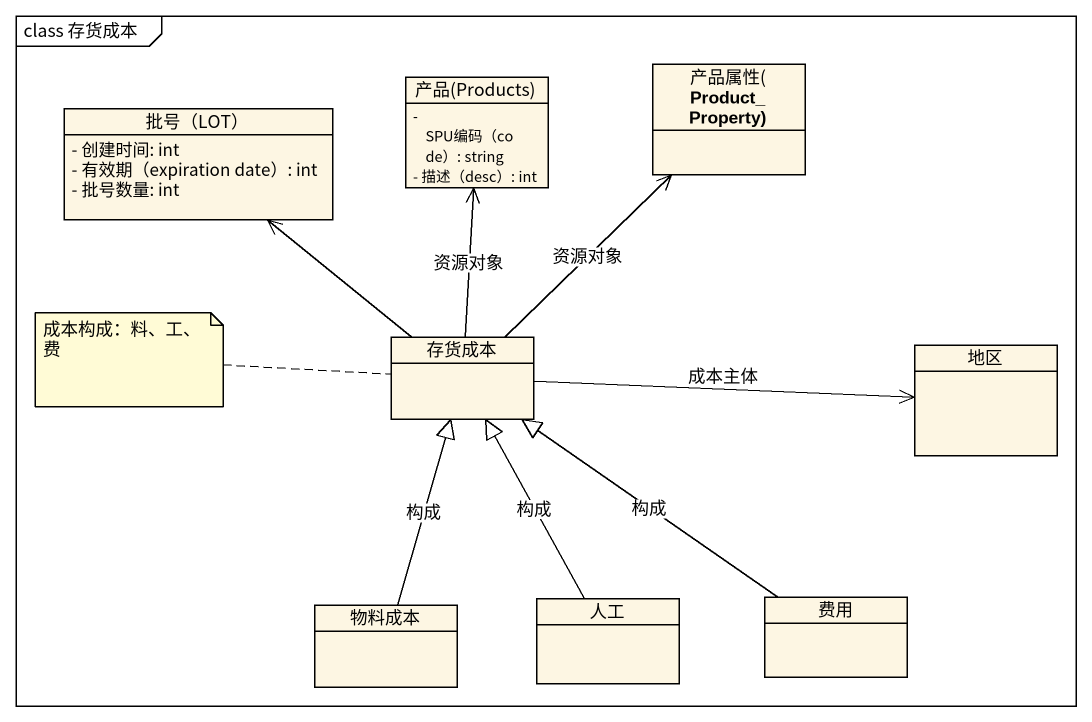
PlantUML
@startuml
mainframe class 存货成本
hide circle
hide empty members
skinparam classAttributeIconSize 0
class "产品(Products)" as 产品_Products {
  - SPU编码（code）: string
  - 描述（desc）: int
}
class "产品属性(Product_Property)" as 产品属性_Product_Property
class "批号（LOT）" as 批号_LOT {
  - 创建时间: int
  - 有效期（expiration date）: int
  - 批号数量: int
}
class 存货成本
class 地区
class 物料成本
class 人工
class 费用
存货成本 -up-> 产品_Products : 资源对象
存货成本 -up-> 产品属性_Product_Property : 资源对象
存货成本 -up-> 批号_LOT
存货成本 -right-> 地区 : 成本主体
物料成本 -up-|> 存货成本 : 构成
人工 -up-|> 存货成本 : 构成
费用 -up-|> 存货成本 : 构成
note left of 存货成本 : 成本构成：料、工、费
@enduml
